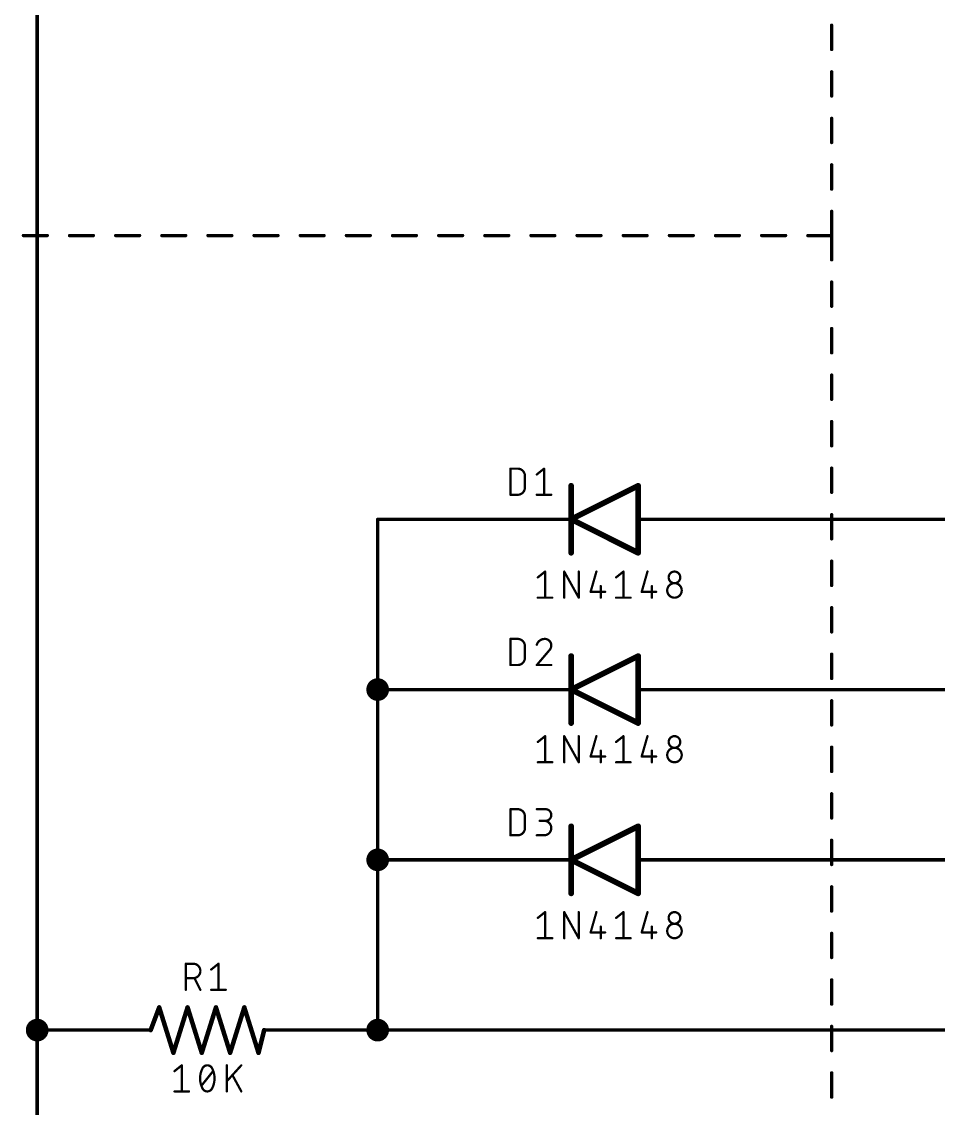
# Model space of a CAD drawing. Extents: x 0 to 264, y 0 to 180.
# Drawn here: x 62.81 to 103.83, y 80.32 to 128.95 of the extents above; entities that cross this region are included whole.
import ezdxf

# ---------------------------------------------------------------- set-up
doc = ezdxf.new("R2010")
doc.units = 0
for name, color, linetype in [('91', 122, 'CONTINUOUS'), ('94', 12, 'CONTINUOUS'), ('95', 251, 'CONTINUOUS'), ('96', 251, 'CONTINUOUS')]:
    doc.layers.add(name, color=color, linetype=linetype)

msp = doc.modelspace()

# ---------------------------------------------------------------- linework, layer by layer
at = {"layer": '91', "const_width": 0.1524}
for points in [[(63.5, 129.54), (63.5, 83.82)], [(78.74, 106.68), (78.74, 99.06)], [(84.74, 106.68), (78.74, 106.68)], [(124.46, 106.68), (93.06, 106.68)], [(84.74, 99.06), (78.74, 99.06)], [(78.74, 99.06), (78.74, 91.44)], [(93.06, 99.06), (121.92, 99.06)], [(84.74, 91.44), (78.74, 91.44)], [(78.74, 91.44), (78.74, 83.82)], [(93.06, 91.44), (119.38, 91.44)], [(66.04, 83.82), (63.5, 83.82)], [(63.5, 83.82), (63.5, 60.96)], [(76.2, 83.82), (78.74, 83.82)], [(78.74, 83.82), (139.7, 83.82)]]:
    msp.add_lwpolyline(points, dxfattribs=at)
at = {"layer": '91'}
for points, const_width in [([(78.7781, 106.68, 1), (78.7019, 106.68)], 0.0762), ([(78.74, 106.7181, 1), (78.74, 106.6419)], 0.0762), ([(84.74, 106.6419, 1), (84.74, 106.7181)], 0.0762), ([(93.06, 106.7181, 1), (93.06, 106.6419)], 0.0762), ([(78.74, 98.806, 1), (78.74, 99.314, 1), (78.74, 98.806)], 0.508), ([(78.74, 99.0981, 1), (78.74, 99.0219)], 0.0762), ([(78.7781, 99.06, 1), (78.7019, 99.06)], 0.0762), ([(78.7019, 99.06, 1), (78.7781, 99.06)], 0.0762), ([(84.74, 99.0219, 1), (84.74, 99.0981)], 0.0762), ([(93.06, 99.0981, 1), (93.06, 99.0219)], 0.0762), ([(78.74, 91.186, 1), (78.74, 91.694, 1), (78.74, 91.186)], 0.508), ([(78.74, 91.4781, 1), (78.74, 91.4019)], 0.0762), ([(78.7781, 91.44, 1), (78.7019, 91.44)], 0.0762), ([(78.7019, 91.44, 1), (78.7781, 91.44)], 0.0762), ([(84.74, 91.4019, 1), (84.74, 91.4781)], 0.0762), ([(93.06, 91.4781, 1), (93.06, 91.4019)], 0.0762), ([(63.5, 83.566, 1), (63.5, 84.074, 1), (63.5, 83.566)], 0.508), ([(78.74, 83.566, 1), (78.74, 84.074, 1), (78.74, 83.566)], 0.508), ([(63.5, 83.8581, 1), (63.5, 83.7819)], 0.0762), ([(63.5381, 83.82, 1), (63.4619, 83.82)], 0.0762), ([(63.4619, 83.82, 1), (63.5381, 83.82)], 0.0762), ([(66.04, 83.7819, 1), (66.04, 83.8581)], 0.0762), ([(76.2, 83.8581, 1), (76.2, 83.7819)], 0.0762), ([(78.74, 83.8581, 1), (78.74, 83.7819)], 0.0762), ([(78.7019, 83.82, 1), (78.7781, 83.82)], 0.0762), ([(78.74, 83.7819, 1), (78.74, 83.8581)], 0.0762)]:
    msp.add_lwpolyline(points, format="xyb", dxfattribs=dict(at, const_width=const_width))
at = {"layer": '94'}
for points, const_width in [([(90.4, 108.18), (87.4, 106.68)], 0.254), ([(87.4, 105.18), (87.4, 108.18)], 0.254), ([(90.4, 105.18), (90.4, 108.18)], 0.254), ([(84.74, 106.68), (87.28, 106.68)], 0.1524), ([(87.4, 106.68), (90.4, 105.18)], 0.254), ([(93.06, 106.68), (90.52, 106.68)], 0.1524), ([(90.4, 100.56), (87.4, 99.06)], 0.254), ([(87.4, 97.56), (87.4, 100.56)], 0.254), ([(90.4, 97.56), (90.4, 100.56)], 0.254), ([(84.74, 99.06), (87.28, 99.06)], 0.1524), ([(87.4, 99.06), (90.4, 97.56)], 0.254), ([(93.06, 99.06), (90.52, 99.06)], 0.1524), ([(90.4, 92.94), (87.4, 91.44)], 0.254), ([(87.4, 89.94), (87.4, 92.94)], 0.254), ([(90.4, 89.94), (90.4, 92.94)], 0.254), ([(84.74, 91.44), (87.28, 91.44)], 0.1524), ([(87.4, 91.44), (90.4, 89.94)], 0.254), ([(93.06, 91.44), (90.52, 91.44)], 0.1524), ([(68.58, 83.82), (68.961, 84.836)], 0.2032), ([(68.961, 84.836), (69.596, 82.804)], 0.2032), ([(69.596, 82.804), (70.231, 84.836)], 0.2032), ([(70.231, 84.836), (70.866, 82.804)], 0.2032), ([(70.866, 82.804), (71.501, 84.836)], 0.2032), ([(71.501, 84.836), (72.136, 82.804)], 0.2032), ([(72.136, 82.804), (72.771, 84.836)], 0.2032), ([(72.771, 84.836), (73.406, 82.804)], 0.2032), ([(66.04, 83.82), (68.58, 83.82)], 0.1524), ([(73.406, 82.804), (73.66, 83.82)], 0.2032), ([(76.2, 83.82), (73.66, 83.82)], 0.1524)]:
    msp.add_lwpolyline(points, dxfattribs=dict(at, const_width=const_width))
for points, const_width in [([(87.4635, 108.18, 1), (87.3365, 108.18)], 0.127), ([(90.4635, 108.18, 1), (90.3365, 108.18)], 0.127), ([(90.4284, 108.1232, 1), (90.3716, 108.2368)], 0.127), ([(84.74, 106.7181, 1), (84.74, 106.6419)], 0.0762), ([(87.28, 106.6419, 1), (87.28, 106.7181)], 0.0762), ([(87.4284, 106.7368, 1), (87.3716, 106.6232)], 0.127), ([(87.3716, 106.7368, 1), (87.4284, 106.6232)], 0.127), ([(90.52, 106.7181, 1), (90.52, 106.6419)], 0.0762), ([(93.06, 106.6419, 1), (93.06, 106.7181)], 0.0762), ([(87.3365, 105.18, 1), (87.4635, 105.18)], 0.127), ([(90.3365, 105.18, 1), (90.4635, 105.18)], 0.127), ([(90.3716, 105.1232, 1), (90.4284, 105.2368)], 0.127), ([(87.4635, 100.56, 1), (87.3365, 100.56)], 0.127), ([(90.4635, 100.56, 1), (90.3365, 100.56)], 0.127), ([(90.4284, 100.5032, 1), (90.3716, 100.6168)], 0.127), ([(84.74, 99.0981, 1), (84.74, 99.0219)], 0.0762), ([(87.28, 99.0219, 1), (87.28, 99.0981)], 0.0762), ([(87.4284, 99.1168, 1), (87.3716, 99.0032)], 0.127), ([(87.3716, 99.1168, 1), (87.4284, 99.0032)], 0.127), ([(90.52, 99.0981, 1), (90.52, 99.0219)], 0.0762), ([(93.06, 99.0219, 1), (93.06, 99.0981)], 0.0762), ([(87.3365, 97.56, 1), (87.4635, 97.56)], 0.127), ([(90.3365, 97.56, 1), (90.4635, 97.56)], 0.127), ([(90.3716, 97.5032, 1), (90.4284, 97.6168)], 0.127), ([(87.4635, 92.94, 1), (87.3365, 92.94)], 0.127), ([(90.4635, 92.94, 1), (90.3365, 92.94)], 0.127), ([(90.4284, 92.8832, 1), (90.3716, 92.9968)], 0.127), ([(84.74, 91.4781, 1), (84.74, 91.4019)], 0.0762), ([(87.28, 91.4019, 1), (87.28, 91.4781)], 0.0762), ([(87.4284, 91.4968, 1), (87.3716, 91.3832)], 0.127), ([(87.3716, 91.4968, 1), (87.4284, 91.3832)], 0.127), ([(90.52, 91.4781, 1), (90.52, 91.4019)], 0.0762), ([(93.06, 91.4019, 1), (93.06, 91.4781)], 0.0762), ([(87.3365, 89.94, 1), (87.4635, 89.94)], 0.127), ([(90.3365, 89.94, 1), (90.4635, 89.94)], 0.127), ([(90.3716, 89.8832, 1), (90.4284, 89.9968)], 0.127), ([(69.0095, 84.8512, 1), (68.9125, 84.8208)], 0.1016), ([(69.0086, 84.8182, 1), (68.9134, 84.8538)], 0.1016), ([(70.2795, 84.8512, 1), (70.1825, 84.8208)], 0.1016), ([(70.2795, 84.8208, 1), (70.1825, 84.8512)], 0.1016), ([(71.5495, 84.8512, 1), (71.4525, 84.8208)], 0.1016), ([(71.5495, 84.8208, 1), (71.4525, 84.8512)], 0.1016), ([(72.8195, 84.8512, 1), (72.7225, 84.8208)], 0.1016), ([(72.8195, 84.8208, 1), (72.7225, 84.8512)], 0.1016), ([(66.04, 83.8581, 1), (66.04, 83.7819)], 0.0762), ([(68.5324, 83.8378, 1), (68.6276, 83.8022)], 0.1016), ([(68.58, 83.7819, 1), (68.58, 83.8581)], 0.0762), ([(73.7093, 83.8077, 1), (73.6107, 83.8323)], 0.1016), ([(73.66, 83.8581, 1), (73.66, 83.7819)], 0.0762), ([(76.2, 83.7819, 1), (76.2, 83.8581)], 0.0762), ([(69.5475, 82.8192, 1), (69.6445, 82.7888)], 0.1016), ([(69.5475, 82.7888, 1), (69.6445, 82.8192)], 0.1016), ([(70.8175, 82.8192, 1), (70.9145, 82.7888)], 0.1016), ([(70.8175, 82.7888, 1), (70.9145, 82.8192)], 0.1016), ([(72.0875, 82.8192, 1), (72.1845, 82.7888)], 0.1016), ([(72.0875, 82.7888, 1), (72.1845, 82.8192)], 0.1016), ([(73.3567, 82.8163, 1), (73.4553, 82.7917)], 0.1016), ([(73.3575, 82.7888, 1), (73.4545, 82.8192)], 0.1016)]:
    msp.add_lwpolyline(points, format="xyb", dxfattribs=dict(at, const_width=const_width))
at = {"layer": '95'}
for points, const_width in [([(99.06, 128.79), (99.06, 127.708)], 0.1524), ([(99.06, 126.708), (99.06, 125.626)], 0.1524), ([(99.06, 124.626), (99.06, 123.544)], 0.1524), ([(99.06, 122.544), (99.06, 121.462)], 0.1524), ([(99.06, 120.462), (99.06, 119.38)], 0.1524), ([(62.884, 119.38), (63.9493, 119.38)], 0.1524), ([(64.9493, 119.38), (66.0147, 119.38)], 0.1524), ([(67.0147, 119.38), (68.08, 119.38)], 0.1524), ([(69.08, 119.38), (70.1453, 119.38)], 0.1524), ([(71.1453, 119.38), (72.2107, 119.38)], 0.1524), ([(73.2107, 119.38), (74.276, 119.38)], 0.1524), ([(75.276, 119.38), (76.3413, 119.38)], 0.1524), ([(77.3413, 119.38), (78.4067, 119.38)], 0.1524), ([(79.4067, 119.38), (80.472, 119.38)], 0.1524), ([(81.472, 119.38), (82.5373, 119.38)], 0.1524), ([(83.5373, 119.38), (84.6027, 119.38)], 0.1524), ([(85.6027, 119.38), (86.668, 119.38)], 0.1524), ([(87.668, 119.38), (88.7333, 119.38)], 0.1524), ([(89.7333, 119.38), (90.7987, 119.38)], 0.1524), ([(91.7987, 119.38), (92.864, 119.38)], 0.1524), ([(93.864, 119.38), (94.9293, 119.38)], 0.1524), ([(95.9293, 119.38), (96.9947, 119.38)], 0.1524), ([(97.9947, 119.38), (99.06, 119.38)], 0.1524), ([(99.06, 119.38), (99.06, 118.298)], 0.1524), ([(99.06, 117.298), (99.06, 116.216)], 0.1524), ([(99.06, 115.216), (99.06, 114.134)], 0.1524), ([(99.06, 113.134), (99.06, 112.052)], 0.1524), ([(99.06, 111.052), (99.06, 109.97)], 0.1524), ([(84.681, 107.7788), (84.681, 108.9472)], 0.1016), ([(84.681, 108.9472), (85.0055, 108.9472)], 0.1016), ([(85.8621, 108.6876), (86.1866, 108.9472)], 0.1016), ([(86.1866, 108.9472), (86.1866, 107.7788)], 0.1016), ([(99.06, 108.97), (99.06, 107.888)], 0.1524), ([(85.3301, 108.6226), (85.3301, 108.1034)], 0.1016), ([(85.0055, 107.7788), (84.681, 107.7788)], 0.1016), ([(85.8621, 107.7788), (86.5112, 107.7788)], 0.1016), ([(99.06, 106.888), (99.06, 105.806)], 0.1524), ([(99.06, 104.806), (99.06, 103.724)], 0.1524), ([(99.06, 102.724), (99.06, 101.642)], 0.1524), ([(84.681, 100.1588), (84.681, 101.3272)], 0.1016), ([(84.681, 101.3272), (85.0055, 101.3272)], 0.1016), ([(85.3301, 101.0026), (85.3301, 100.4834)], 0.1016), ([(86.4138, 100.8079), (85.8621, 100.1588)], 0.1016), ([(99.06, 100.642), (99.06, 99.56)], 0.1524), ([(85.0055, 100.1588), (84.681, 100.1588)], 0.1016), ([(85.8621, 100.1588), (86.5112, 100.1588)], 0.1016), ([(99.06, 98.56), (99.06, 97.478)], 0.1524), ([(99.06, 96.478), (99.06, 95.396)], 0.1524), ([(99.06, 94.396), (99.06, 93.314)], 0.1524), ([(84.681, 92.5388), (84.681, 93.7072)], 0.1016), ([(84.681, 93.7072), (85.0055, 93.7072)], 0.1016), ([(85.3301, 93.3826), (85.3301, 92.8634)], 0.1016), ([(85.8621, 93.7072), (86.2516, 93.7072)], 0.1016), ([(86.2516, 93.1879), (85.9919, 93.1879)], 0.1016), ([(85.0055, 92.5388), (84.681, 92.5388)], 0.1016), ([(85.8621, 92.5388), (86.1866, 92.5388)], 0.1016), ([(99.06, 92.314), (99.06, 91.232)], 0.1524), ([(99.06, 90.232), (99.06, 89.15)], 0.1524), ([(99.06, 88.15), (99.06, 87.068)], 0.1524), ([(70.1548, 85.6234), (70.1548, 86.7918)], 0.1016), ([(70.1548, 86.7918), (70.4794, 86.7918)], 0.1016), ([(71.2904, 86.5322), (71.615, 86.7918)], 0.1016), ([(71.615, 86.7918), (71.615, 85.6234)], 0.1016), ([(70.4794, 86.1427), (70.1548, 86.1427)], 0.1016), ([(70.8039, 85.6234), (70.5443, 86.1427)], 0.1016), ([(99.06, 86.068), (99.06, 84.986)], 0.1524), ([(71.2904, 85.6234), (71.9395, 85.6234)], 0.1016), ([(99.06, 83.986), (99.06, 82.904)], 0.1524), ([(99.06, 81.904), (99.06, 80.822)], 0.1524)]:
    msp.add_lwpolyline(points, dxfattribs=dict(at, const_width=const_width))
for points, const_width in [([(99.0981, 128.79, 1), (99.0219, 128.79)], 0.0762), ([(99.0219, 127.708, 1), (99.0981, 127.708)], 0.0762), ([(99.0981, 126.708, 1), (99.0219, 126.708)], 0.0762), ([(99.0219, 125.626, 1), (99.0981, 125.626)], 0.0762), ([(99.0981, 124.626, 1), (99.0219, 124.626)], 0.0762), ([(99.0219, 123.544, 1), (99.0981, 123.544)], 0.0762), ([(99.0981, 122.544, 1), (99.0219, 122.544)], 0.0762), ([(99.0219, 121.462, 1), (99.0981, 121.462)], 0.0762), ([(99.0981, 120.462, 1), (99.0219, 120.462)], 0.0762), ([(62.884, 119.4181, 1), (62.884, 119.3419)], 0.0762), ([(63.9493, 119.3419, 1), (63.9493, 119.4181)], 0.0762), ([(64.9493, 119.4181, 1), (64.9493, 119.3419)], 0.0762), ([(66.0147, 119.3419, 1), (66.0147, 119.4181)], 0.0762), ([(67.0147, 119.4181, 1), (67.0147, 119.3419)], 0.0762), ([(68.08, 119.3419, 1), (68.08, 119.4181)], 0.0762), ([(69.08, 119.4181, 1), (69.08, 119.3419)], 0.0762), ([(70.1453, 119.3419, 1), (70.1453, 119.4181)], 0.0762), ([(71.1453, 119.4181, 1), (71.1453, 119.3419)], 0.0762), ([(72.2107, 119.3419, 1), (72.2107, 119.4181)], 0.0762), ([(73.2107, 119.4181, 1), (73.2107, 119.3419)], 0.0762), ([(74.276, 119.3419, 1), (74.276, 119.4181)], 0.0762), ([(75.276, 119.4181, 1), (75.276, 119.3419)], 0.0762), ([(76.3413, 119.3419, 1), (76.3413, 119.4181)], 0.0762), ([(77.3413, 119.4181, 1), (77.3413, 119.3419)], 0.0762), ([(78.4067, 119.3419, 1), (78.4067, 119.4181)], 0.0762), ([(79.4067, 119.4181, 1), (79.4067, 119.3419)], 0.0762), ([(80.472, 119.3419, 1), (80.472, 119.4181)], 0.0762), ([(81.472, 119.4181, 1), (81.472, 119.3419)], 0.0762), ([(82.5373, 119.3419, 1), (82.5373, 119.4181)], 0.0762), ([(83.5373, 119.4181, 1), (83.5373, 119.3419)], 0.0762), ([(84.6027, 119.3419, 1), (84.6027, 119.4181)], 0.0762), ([(85.6027, 119.4181, 1), (85.6027, 119.3419)], 0.0762), ([(86.668, 119.3419, 1), (86.668, 119.4181)], 0.0762), ([(87.668, 119.4181, 1), (87.668, 119.3419)], 0.0762), ([(88.7333, 119.3419, 1), (88.7333, 119.4181)], 0.0762), ([(89.7333, 119.4181, 1), (89.7333, 119.3419)], 0.0762), ([(90.7987, 119.3419, 1), (90.7987, 119.4181)], 0.0762), ([(91.7987, 119.4181, 1), (91.7987, 119.3419)], 0.0762), ([(92.864, 119.3419, 1), (92.864, 119.4181)], 0.0762), ([(93.864, 119.4181, 1), (93.864, 119.3419)], 0.0762), ([(94.9293, 119.3419, 1), (94.9293, 119.4181)], 0.0762), ([(95.9293, 119.4181, 1), (95.9293, 119.3419)], 0.0762), ([(96.9947, 119.3419, 1), (96.9947, 119.4181)], 0.0762), ([(97.9947, 119.4181, 1), (97.9947, 119.3419)], 0.0762), ([(99.0981, 119.38, 1), (99.0219, 119.38)], 0.0762), ([(99.0219, 119.38, 1), (99.0981, 119.38)], 0.0762), ([(99.06, 119.3419, 1), (99.06, 119.4181)], 0.0762), ([(99.0219, 118.298, 1), (99.0981, 118.298)], 0.0762), ([(99.0981, 117.298, 1), (99.0219, 117.298)], 0.0762), ([(99.0219, 116.216, 1), (99.0981, 116.216)], 0.0762), ([(99.0981, 115.216, 1), (99.0219, 115.216)], 0.0762), ([(99.0219, 114.134, 1), (99.0981, 114.134)], 0.0762), ([(99.0981, 113.134, 1), (99.0219, 113.134)], 0.0762), ([(99.0219, 112.052, 1), (99.0981, 112.052)], 0.0762), ([(99.0981, 111.052, 1), (99.0219, 111.052)], 0.0762), ([(99.0219, 109.97, 1), (99.0981, 109.97)], 0.0762), ([(84.7064, 108.9472, 1), (84.6556, 108.9472)], 0.0508), ([(84.681, 108.9726, 1), (84.681, 108.9218)], 0.0508), ([(85.3301, 108.6226, 0.4142), (85.0055, 108.9472)], 0.1016), ([(85.0055, 108.9726, 1), (85.0055, 108.9218)], 0.0508), ([(85.0055, 108.9218, 1), (85.0055, 108.9726)], 0.0508), ([(86.212, 108.9472, 1), (86.1612, 108.9472)], 0.0508), ([(86.2025, 108.9274, 1), (86.1708, 108.967)], 0.0508), ([(99.0981, 108.97, 1), (99.0219, 108.97)], 0.0762), ([(85.3555, 108.6226, 1), (85.3047, 108.6226)], 0.0508), ([(85.3047, 108.6226, 1), (85.3555, 108.6226)], 0.0508), ([(85.8462, 108.7074, 1), (85.878, 108.6677)], 0.0508), ([(85.0055, 107.7788, 0.4142), (85.3301, 108.1034)], 0.1016), ([(85.3555, 108.1034, 1), (85.3047, 108.1034)], 0.0508), ([(85.3047, 108.1034, 1), (85.3555, 108.1034)], 0.0508), ([(84.681, 107.8042, 1), (84.681, 107.7534)], 0.0508), ([(84.6556, 107.7788, 1), (84.7064, 107.7788)], 0.0508), ([(85.0055, 107.8042, 1), (85.0055, 107.7534)], 0.0508), ([(85.0055, 107.7534, 1), (85.0055, 107.8042)], 0.0508), ([(85.8621, 107.8042, 1), (85.8621, 107.7534)], 0.0508), ([(86.1612, 107.7788, 1), (86.212, 107.7788)], 0.0508), ([(86.5112, 107.7534, 1), (86.5112, 107.8042)], 0.0508), ([(99.0219, 107.888, 1), (99.0981, 107.888)], 0.0762), ([(99.0981, 106.888, 1), (99.0219, 106.888)], 0.0762), ([(99.0219, 105.806, 1), (99.0981, 105.806)], 0.0762), ([(99.0981, 104.806, 1), (99.0219, 104.806)], 0.0762), ([(99.0219, 103.724, 1), (99.0981, 103.724)], 0.0762), ([(99.0981, 102.724, 1), (99.0219, 102.724)], 0.0762), ([(99.0219, 101.642, 1), (99.0981, 101.642)], 0.0762), ([(84.7064, 101.3272, 1), (84.6556, 101.3272)], 0.0508), ([(84.681, 101.3526, 1), (84.681, 101.3018)], 0.0508), ([(85.3301, 101.0026, 0.4142), (85.0055, 101.3272)], 0.1016), ([(85.0055, 101.3526, 1), (85.0055, 101.3018)], 0.0508), ([(85.0055, 101.3018, 1), (85.0055, 101.3526)], 0.0508), ([(86.2191, 101.3272, 0.3252), (85.8621, 101.0676)], 0.1016), ([(86.5112, 101.0351, 0.4142), (86.2191, 101.3272)], 0.1016), ([(86.2191, 101.3526, 1), (86.2191, 101.3018)], 0.0508), ([(86.2191, 101.3018, 1), (86.2191, 101.3526)], 0.0508), ([(85.3555, 101.0026, 1), (85.3047, 101.0026)], 0.0508), ([(85.3047, 101.0026, 1), (85.3555, 101.0026)], 0.0508), ([(85.8379, 101.0754, 1), (85.8863, 101.0597)], 0.0508), ([(86.4138, 100.8079, 0.2053), (86.5112, 101.0351)], 0.1016), ([(86.3963, 100.8263, 1), (86.4314, 100.7895)], 0.0508), ([(86.4332, 100.7915, 1), (86.3945, 100.8244)], 0.0508), ([(86.5366, 101.0351, 1), (86.4858, 101.0351)], 0.0508), ([(86.4858, 101.0351, 1), (86.5366, 101.0351)], 0.0508), ([(99.0981, 100.642, 1), (99.0219, 100.642)], 0.0762), ([(84.681, 100.1842, 1), (84.681, 100.1334)], 0.0508), ([(84.6556, 100.1588, 1), (84.7064, 100.1588)], 0.0508), ([(85.0055, 100.1588, 0.4142), (85.3301, 100.4834)], 0.1016), ([(85.0055, 100.1842, 1), (85.0055, 100.1334)], 0.0508), ([(85.0055, 100.1334, 1), (85.0055, 100.1842)], 0.0508), ([(85.3555, 100.4834, 1), (85.3047, 100.4834)], 0.0508), ([(85.3047, 100.4834, 1), (85.3555, 100.4834)], 0.0508), ([(85.8427, 100.1753, 1), (85.8814, 100.1423)], 0.0508), ([(85.8621, 100.1842, 1), (85.8621, 100.1334)], 0.0508), ([(86.5112, 100.1334, 1), (86.5112, 100.1842)], 0.0508), ([(99.0219, 99.56, 1), (99.0981, 99.56)], 0.0762), ([(99.0981, 98.56, 1), (99.0219, 98.56)], 0.0762), ([(99.0219, 97.478, 1), (99.0981, 97.478)], 0.0762), ([(99.0981, 96.478, 1), (99.0219, 96.478)], 0.0762), ([(99.0219, 95.396, 1), (99.0981, 95.396)], 0.0762), ([(99.0981, 94.396, 1), (99.0219, 94.396)], 0.0762), ([(84.7064, 93.7072, 1), (84.6556, 93.7072)], 0.0508), ([(84.681, 93.7326, 1), (84.681, 93.6818)], 0.0508), ([(85.3301, 93.3826, 0.4142), (85.0055, 93.7072)], 0.1016), ([(85.0055, 93.7326, 1), (85.0055, 93.6818)], 0.0508), ([(85.0055, 93.6818, 1), (85.0055, 93.7326)], 0.0508), ([(85.3555, 93.3826, 1), (85.3047, 93.3826)], 0.0508), ([(85.3047, 93.3826, 1), (85.3555, 93.3826)], 0.0508), ([(85.8621, 93.7326, 1), (85.8621, 93.6818)], 0.0508), ([(86.2516, 93.1879, 1), (86.2516, 93.7072)], 0.1016), ([(86.2516, 93.7326, 1), (86.2516, 93.6818)], 0.0508), ([(86.2516, 93.6818, 1), (86.2516, 93.7326)], 0.0508), ([(85.0055, 92.5388, 0.4142), (85.3301, 92.8634)], 0.1016), ([(85.3555, 92.8634, 1), (85.3047, 92.8634)], 0.0508), ([(85.3047, 92.8634, 1), (85.3555, 92.8634)], 0.0508), ([(85.9919, 93.2133, 1), (85.9919, 93.1625)], 0.0508), ([(86.1866, 92.5388, 1), (86.1866, 93.1879)], 0.1016), ([(86.1866, 93.2133, 1), (86.1866, 93.1625)], 0.0508), ([(86.2516, 93.2133, 1), (86.2516, 93.1625)], 0.0508), ([(86.2516, 93.1625, 1), (86.2516, 93.2133)], 0.0508), ([(99.0219, 93.314, 1), (99.0981, 93.314)], 0.0762), ([(84.681, 92.5642, 1), (84.681, 92.5134)], 0.0508), ([(84.6556, 92.5388, 1), (84.7064, 92.5388)], 0.0508), ([(85.0055, 92.5642, 1), (85.0055, 92.5134)], 0.0508), ([(85.0055, 92.5134, 1), (85.0055, 92.5642)], 0.0508), ([(85.8621, 92.5642, 1), (85.8621, 92.5134)], 0.0508), ([(86.1866, 92.5642, 1), (86.1866, 92.5134)], 0.0508), ([(86.1866, 92.5134, 1), (86.1866, 92.5642)], 0.0508), ([(99.0981, 92.314, 1), (99.0219, 92.314)], 0.0762), ([(99.0219, 91.232, 1), (99.0981, 91.232)], 0.0762), ([(99.0981, 90.232, 1), (99.0219, 90.232)], 0.0762), ([(99.0219, 89.15, 1), (99.0981, 89.15)], 0.0762), ([(99.0981, 88.15, 1), (99.0219, 88.15)], 0.0762), ([(99.0219, 87.068, 1), (99.0981, 87.068)], 0.0762), ([(70.1802, 86.7918, 1), (70.1294, 86.7918)], 0.0508), ([(70.1548, 86.8172, 1), (70.1548, 86.7664)], 0.0508), ([(70.4794, 86.1427, 1), (70.4794, 86.7918)], 0.1016), ([(70.4794, 86.8172, 1), (70.4794, 86.7664)], 0.0508), ([(70.4794, 86.7664, 1), (70.4794, 86.8172)], 0.0508), ([(71.2746, 86.552, 1), (71.3063, 86.5123)], 0.0508), ([(71.6404, 86.7918, 1), (71.5896, 86.7918)], 0.0508), ([(71.6309, 86.772, 1), (71.5991, 86.8116)], 0.0508), ([(70.1548, 86.1681, 1), (70.1548, 86.1173)], 0.0508), ([(70.4794, 86.1681, 1), (70.4794, 86.1173)], 0.0508), ([(70.4794, 86.1173, 1), (70.4794, 86.1681)], 0.0508), ([(70.567, 86.154, 1), (70.5215, 86.1313)], 0.0508), ([(99.0981, 86.068, 1), (99.0219, 86.068)], 0.0762), ([(70.1294, 85.6234, 1), (70.1802, 85.6234)], 0.0508), ([(70.7812, 85.612, 1), (70.8266, 85.6348)], 0.0508), ([(71.2904, 85.6488, 1), (71.2904, 85.598)], 0.0508), ([(71.5896, 85.6234, 1), (71.6404, 85.6234)], 0.0508), ([(71.9395, 85.598, 1), (71.9395, 85.6488)], 0.0508), ([(99.0219, 84.986, 1), (99.0981, 84.986)], 0.0762), ([(99.0981, 83.986, 1), (99.0219, 83.986)], 0.0762), ([(99.0219, 82.904, 1), (99.0981, 82.904)], 0.0762), ([(99.0981, 81.904, 1), (99.0219, 81.904)], 0.0762), ([(99.0219, 80.822, 1), (99.0981, 80.822)], 0.0762)]:
    msp.add_lwpolyline(points, format="xyb", dxfattribs=dict(at, const_width=const_width))
at = {"layer": '96', "const_width": 0.1016}
for points in [[(85.9089, 104.0816), (86.2335, 104.3412)], [(86.2335, 104.3412), (86.2335, 103.1728)], [(87.09, 103.1728), (87.09, 104.3412)], [(87.09, 104.3412), (87.7391, 103.1728)], [(87.7391, 103.1728), (87.7391, 104.3412)], [(88.5307, 104.3412), (88.2711, 103.4324)], [(89.4141, 104.0816), (89.7387, 104.3412)], [(89.7387, 104.3412), (89.7387, 103.1728)], [(90.8167, 104.3412), (90.5571, 103.4324)], [(88.7255, 103.6921), (88.7255, 103.1728)], [(91.0115, 103.6921), (91.0115, 103.1728)], [(85.9089, 103.1728), (86.558, 103.1728)], [(88.2711, 103.4324), (88.9202, 103.4324)], [(89.4141, 103.1728), (90.0632, 103.1728)], [(90.5571, 103.4324), (91.2062, 103.4324)], [(85.9089, 96.7156), (86.2335, 96.9752)], [(86.2335, 96.9752), (86.2335, 95.8068)], [(87.09, 95.8068), (87.09, 96.9752)], [(87.09, 96.9752), (87.7391, 95.8068)], [(87.7391, 95.8068), (87.7391, 96.9752)], [(88.5307, 96.9752), (88.2711, 96.0664)], [(89.4141, 96.7156), (89.7387, 96.9752)], [(89.7387, 96.9752), (89.7387, 95.8068)], [(90.8167, 96.9752), (90.5571, 96.0664)], [(88.7255, 96.3261), (88.7255, 95.8068)], [(91.0115, 96.3261), (91.0115, 95.8068)], [(85.9089, 95.8068), (86.558, 95.8068)], [(88.2711, 96.0664), (88.9202, 96.0664)], [(89.4141, 95.8068), (90.0632, 95.8068)], [(90.5571, 96.0664), (91.2062, 96.0664)], [(85.9089, 88.8416), (86.2335, 89.1012)], [(86.2335, 89.1012), (86.2335, 87.9328)], [(87.09, 87.9328), (87.09, 89.1012)], [(87.09, 89.1012), (87.7391, 87.9328)], [(87.7391, 87.9328), (87.7391, 89.1012)], [(88.5307, 89.1012), (88.2711, 88.1924)], [(89.4141, 88.8416), (89.7387, 89.1012)], [(89.7387, 89.1012), (89.7387, 87.9328)], [(90.8167, 89.1012), (90.5571, 88.1924)], [(88.7255, 88.4521), (88.7255, 87.9328)], [(91.0115, 88.4521), (91.0115, 87.9328)], [(88.2711, 88.1924), (88.9202, 88.1924)], [(90.5571, 88.1924), (91.2062, 88.1924)], [(85.9089, 87.9328), (86.558, 87.9328)], [(89.4141, 87.9328), (90.0632, 87.9328)], [(69.6468, 81.9856), (69.9714, 82.2452)], [(69.9714, 82.2452), (69.9714, 81.0768)], [(71.9878, 81.0768), (71.9878, 82.2452)], [(72.6369, 82.2452), (71.9878, 81.5312)], [(70.8547, 81.3364), (71.374, 81.9856)], [(72.6369, 81.0768), (72.2475, 81.7908)], [(69.6468, 81.0768), (70.2959, 81.0768)]]:
    msp.add_lwpolyline(points, dxfattribs=at)
at = {"layer": '96'}
for points, const_width in [([(85.893, 104.1014, 1), (85.9248, 104.0617)], 0.0508), ([(86.2589, 104.3412, 1), (86.2081, 104.3412)], 0.0508), ([(86.2493, 104.3214, 1), (86.2176, 104.361)], 0.0508), ([(87.1154, 104.3412, 1), (87.0646, 104.3412)], 0.0508), ([(87.1122, 104.3535, 1), (87.0678, 104.3289)], 0.0508), ([(87.7645, 104.3412, 1), (87.7137, 104.3412)], 0.0508), ([(88.5552, 104.3342, 1), (88.5063, 104.3482)], 0.0508), ([(89.3982, 104.1014, 1), (89.43, 104.0617)], 0.0508), ([(89.7641, 104.3412, 1), (89.7133, 104.3412)], 0.0508), ([(89.7545, 104.3214, 1), (89.7228, 104.361)], 0.0508), ([(90.8412, 104.3342, 1), (90.7923, 104.3482)], 0.0508), ([(92.2843, 104.0816, 1), (91.765, 104.0816)], 0.1016), ([(91.765, 104.0816, 1), (92.2843, 104.0816)], 0.1016), ([(91.7904, 104.0816, 1), (91.7396, 104.0816)], 0.0508), ([(91.7396, 104.0816, 1), (91.7904, 104.0816)], 0.0508), ([(92.3097, 104.0816, 1), (92.2589, 104.0816)], 0.0508), ([(92.2589, 104.0816, 1), (92.3097, 104.0816)], 0.0508), ([(88.7509, 103.6921, 1), (88.7001, 103.6921)], 0.0508), ([(91.0369, 103.6921, 1), (90.9861, 103.6921)], 0.0508), ([(92.3492, 103.4974, 1), (91.7001, 103.4974)], 0.1016), ([(85.9089, 103.1982, 1), (85.9089, 103.1474)], 0.0508), ([(86.2081, 103.1728, 1), (86.2589, 103.1728)], 0.0508), ([(86.558, 103.1474, 1), (86.558, 103.1982)], 0.0508), ([(87.0646, 103.1728, 1), (87.1154, 103.1728)], 0.0508), ([(87.7137, 103.1728, 1), (87.7645, 103.1728)], 0.0508), ([(87.7169, 103.1605, 1), (87.7613, 103.1851)], 0.0508), ([(88.2711, 103.4578, 1), (88.2711, 103.407)], 0.0508), ([(88.2467, 103.4394, 1), (88.2955, 103.4255)], 0.0508), ([(88.7001, 103.1728, 1), (88.7509, 103.1728)], 0.0508), ([(88.9202, 103.407, 1), (88.9202, 103.4578)], 0.0508), ([(89.4141, 103.1982, 1), (89.4141, 103.1474)], 0.0508), ([(89.7133, 103.1728, 1), (89.7641, 103.1728)], 0.0508), ([(90.0632, 103.1474, 1), (90.0632, 103.1982)], 0.0508), ([(90.5571, 103.4578, 1), (90.5571, 103.407)], 0.0508), ([(90.5327, 103.4394, 1), (90.5815, 103.4255)], 0.0508), ([(90.9861, 103.1728, 1), (91.0369, 103.1728)], 0.0508), ([(91.2062, 103.407, 1), (91.2062, 103.4578)], 0.0508), ([(91.7001, 103.4974, 1), (92.3492, 103.4974)], 0.1016), ([(91.7255, 103.4974, 1), (91.6747, 103.4974)], 0.0508), ([(91.6747, 103.4974, 1), (91.7255, 103.4974)], 0.0508), ([(92.3746, 103.4974, 1), (92.3238, 103.4974)], 0.0508), ([(92.3238, 103.4974, 1), (92.3746, 103.4974)], 0.0508), ([(86.2589, 96.9752, 1), (86.2081, 96.9752)], 0.0508), ([(86.2493, 96.9554, 1), (86.2176, 96.995)], 0.0508), ([(87.1154, 96.9752, 1), (87.0646, 96.9752)], 0.0508), ([(87.1122, 96.9875, 1), (87.0678, 96.9629)], 0.0508), ([(87.7645, 96.9752, 1), (87.7137, 96.9752)], 0.0508), ([(88.5552, 96.9682, 1), (88.5063, 96.9822)], 0.0508), ([(89.7641, 96.9752, 1), (89.7133, 96.9752)], 0.0508), ([(89.7545, 96.9554, 1), (89.7228, 96.995)], 0.0508), ([(90.8412, 96.9682, 1), (90.7923, 96.9822)], 0.0508), ([(92.2843, 96.7156, 1), (91.765, 96.7156)], 0.1016), ([(85.893, 96.7354, 1), (85.9248, 96.6957)], 0.0508), ([(88.7509, 96.3261, 1), (88.7001, 96.3261)], 0.0508), ([(89.3982, 96.7354, 1), (89.43, 96.6957)], 0.0508), ([(91.0369, 96.3261, 1), (90.9861, 96.3261)], 0.0508), ([(92.3492, 96.1314, 1), (91.7001, 96.1314)], 0.1016), ([(91.765, 96.7156, 1), (92.2843, 96.7156)], 0.1016), ([(91.7904, 96.7156, 1), (91.7396, 96.7156)], 0.0508), ([(91.7396, 96.7156, 1), (91.7904, 96.7156)], 0.0508), ([(92.3097, 96.7156, 1), (92.2589, 96.7156)], 0.0508), ([(92.2589, 96.7156, 1), (92.3097, 96.7156)], 0.0508), ([(85.9089, 95.8322, 1), (85.9089, 95.7814)], 0.0508), ([(86.2081, 95.8068, 1), (86.2589, 95.8068)], 0.0508), ([(86.558, 95.7814, 1), (86.558, 95.8322)], 0.0508), ([(87.0646, 95.8068, 1), (87.1154, 95.8068)], 0.0508), ([(87.7137, 95.8068, 1), (87.7645, 95.8068)], 0.0508), ([(87.7169, 95.7945, 1), (87.7613, 95.8191)], 0.0508), ([(88.2711, 96.0918, 1), (88.2711, 96.041)], 0.0508), ([(88.2467, 96.0734, 1), (88.2955, 96.0595)], 0.0508), ([(88.7001, 95.8068, 1), (88.7509, 95.8068)], 0.0508), ([(88.9202, 96.041, 1), (88.9202, 96.0918)], 0.0508), ([(89.4141, 95.8322, 1), (89.4141, 95.7814)], 0.0508), ([(89.7133, 95.8068, 1), (89.7641, 95.8068)], 0.0508), ([(90.0632, 95.7814, 1), (90.0632, 95.8322)], 0.0508), ([(90.5571, 96.0918, 1), (90.5571, 96.041)], 0.0508), ([(90.5327, 96.0734, 1), (90.5815, 96.0595)], 0.0508), ([(90.9861, 95.8068, 1), (91.0369, 95.8068)], 0.0508), ([(91.2062, 96.041, 1), (91.2062, 96.0918)], 0.0508), ([(91.7001, 96.1314, 1), (92.3492, 96.1314)], 0.1016), ([(91.7255, 96.1314, 1), (91.6747, 96.1314)], 0.0508), ([(91.6747, 96.1314, 1), (91.7255, 96.1314)], 0.0508), ([(92.3746, 96.1314, 1), (92.3238, 96.1314)], 0.0508), ([(92.3238, 96.1314, 1), (92.3746, 96.1314)], 0.0508), ([(86.2589, 89.1012, 1), (86.2081, 89.1012)], 0.0508), ([(86.2493, 89.0814, 1), (86.2176, 89.121)], 0.0508), ([(87.1154, 89.1012, 1), (87.0646, 89.1012)], 0.0508), ([(87.1122, 89.1135, 1), (87.0678, 89.0889)], 0.0508), ([(87.7645, 89.1012, 1), (87.7137, 89.1012)], 0.0508), ([(88.5552, 89.0942, 1), (88.5063, 89.1082)], 0.0508), ([(89.7641, 89.1012, 1), (89.7133, 89.1012)], 0.0508), ([(89.7545, 89.0814, 1), (89.7228, 89.121)], 0.0508), ([(90.8412, 89.0942, 1), (90.7923, 89.1082)], 0.0508), ([(92.2843, 88.8416, 1), (91.765, 88.8416)], 0.1016), ([(85.893, 88.8614, 1), (85.9248, 88.8217)], 0.0508), ([(88.7509, 88.4521, 1), (88.7001, 88.4521)], 0.0508), ([(89.3982, 88.8614, 1), (89.43, 88.8217)], 0.0508), ([(91.0369, 88.4521, 1), (90.9861, 88.4521)], 0.0508), ([(92.3492, 88.2574, 1), (91.7001, 88.2574)], 0.1016), ([(91.765, 88.8416, 1), (92.2843, 88.8416)], 0.1016), ([(91.7904, 88.8416, 1), (91.7396, 88.8416)], 0.0508), ([(91.7396, 88.8416, 1), (91.7904, 88.8416)], 0.0508), ([(92.3097, 88.8416, 1), (92.2589, 88.8416)], 0.0508), ([(92.2589, 88.8416, 1), (92.3097, 88.8416)], 0.0508), ([(88.2711, 88.2178, 1), (88.2711, 88.167)], 0.0508), ([(88.2467, 88.1994, 1), (88.2955, 88.1855)], 0.0508), ([(88.9202, 88.167, 1), (88.9202, 88.2178)], 0.0508), ([(90.5571, 88.2178, 1), (90.5571, 88.167)], 0.0508), ([(90.5327, 88.1994, 1), (90.5815, 88.1855)], 0.0508), ([(91.2062, 88.167, 1), (91.2062, 88.2178)], 0.0508), ([(91.7001, 88.2574, 1), (92.3492, 88.2574)], 0.1016), ([(91.7255, 88.2574, 1), (91.6747, 88.2574)], 0.0508), ([(91.6747, 88.2574, 1), (91.7255, 88.2574)], 0.0508), ([(92.3746, 88.2574, 1), (92.3238, 88.2574)], 0.0508), ([(92.3238, 88.2574, 1), (92.3746, 88.2574)], 0.0508), ([(85.9089, 87.9582, 1), (85.9089, 87.9074)], 0.0508), ([(86.2081, 87.9328, 1), (86.2589, 87.9328)], 0.0508), ([(86.558, 87.9074, 1), (86.558, 87.9582)], 0.0508), ([(87.0646, 87.9328, 1), (87.1154, 87.9328)], 0.0508), ([(87.7137, 87.9328, 1), (87.7645, 87.9328)], 0.0508), ([(87.7169, 87.9205, 1), (87.7613, 87.9451)], 0.0508), ([(88.7001, 87.9328, 1), (88.7509, 87.9328)], 0.0508), ([(89.4141, 87.9582, 1), (89.4141, 87.9074)], 0.0508), ([(89.7133, 87.9328, 1), (89.7641, 87.9328)], 0.0508), ([(90.0632, 87.9074, 1), (90.0632, 87.9582)], 0.0508), ([(90.9861, 87.9328, 1), (91.0369, 87.9328)], 0.0508), ([(69.9968, 82.2452, 1), (69.946, 82.2452)], 0.0508), ([(69.9872, 82.2254, 1), (69.9555, 82.265)], 0.0508), ([(71.1144, 82.2452, 0.3205), (70.8872, 82.0829)], 0.1016), ([(71.1143, 82.2706, 1), (71.1144, 82.2198)], 0.0508), ([(71.3415, 82.0829, 0.3205), (71.1144, 82.2452)], 0.1016), ([(71.1143, 82.2198, 1), (71.1144, 82.2706)], 0.0508), ([(72.0132, 82.2452, 1), (71.9624, 82.2452)], 0.0508), ([(72.6557, 82.2281, 1), (72.6181, 82.2623)], 0.0508), ([(69.6309, 82.0054, 1), (69.6627, 81.9657)], 0.0508), ([(70.8872, 82.0829, 0.1139), (70.7898, 81.661)], 0.1016), ([(70.7898, 81.661, 0.1139), (70.8872, 81.2391)], 0.1016), ([(70.8152, 81.661, 1), (70.7644, 81.661)], 0.0508), ([(70.8631, 82.0912, 1), (70.9112, 82.0747)], 0.0508), ([(70.91, 82.0718, 1), (70.8643, 82.0941)], 0.0508), ([(71.3644, 82.0941, 1), (71.3187, 82.0718)], 0.0508), ([(71.4389, 81.661, 0.1139), (71.3415, 82.0829)], 0.1016), ([(71.3415, 81.2391, 0.1139), (71.4389, 81.661)], 0.1016), ([(71.3175, 82.0747, 1), (71.3656, 82.0912)], 0.0508), ([(71.3938, 81.9697, 1), (71.3542, 82.0014)], 0.0508), ([(71.4643, 81.661, 1), (71.4135, 81.661)], 0.0508), ([(72.2698, 81.803, 1), (72.2252, 81.7787)], 0.0508), ([(70.7644, 81.661, 1), (70.8152, 81.661)], 0.0508), ([(70.8349, 81.3523, 1), (70.8745, 81.3206)], 0.0508), ([(70.9112, 81.2473, 1), (70.8631, 81.2308)], 0.0508), ([(70.8872, 81.2391, 0.3205), (71.1144, 81.0768)], 0.1016), ([(70.8643, 81.2279, 1), (70.91, 81.2502)], 0.0508), ([(71.1144, 81.0768, 0.3205), (71.3415, 81.2391)], 0.1016), ([(71.3187, 81.2502, 1), (71.3644, 81.2279)], 0.0508), ([(71.3656, 81.2308, 1), (71.3175, 81.2473)], 0.0508), ([(71.4135, 81.661, 1), (71.4643, 81.661)], 0.0508), ([(71.969, 81.5483, 1), (72.0066, 81.5141)], 0.0508), ([(69.6468, 81.1022, 1), (69.6468, 81.0514)], 0.0508), ([(69.946, 81.0768, 1), (69.9968, 81.0768)], 0.0508), ([(70.2959, 81.0514, 1), (70.2959, 81.1022)], 0.0508), ([(71.1143, 81.1022, 1), (71.1144, 81.0514)], 0.0508), ([(71.1143, 81.0514, 1), (71.1144, 81.1022)], 0.0508), ([(71.9624, 81.0768, 1), (72.0132, 81.0768)], 0.0508), ([(72.6146, 81.0646, 1), (72.6592, 81.089)], 0.0508)]:
    msp.add_lwpolyline(points, format="xyb", dxfattribs=dict(at, const_width=const_width))

doc.saveas('drawing.dxf')
